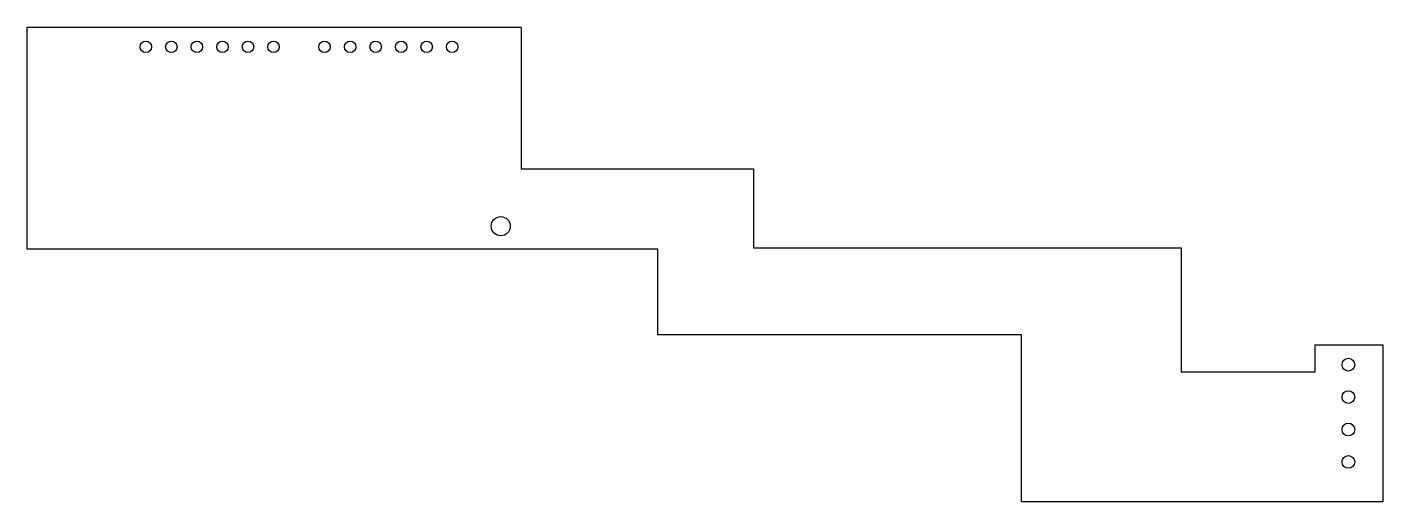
# Model space of a CAD drawing. Header units: metres. Extents: x -9 to 97, y -36 to 2.
import ezdxf

# ---------------------------------------------------------------- set-up
doc = ezdxf.new("R2010")
doc.units = ezdxf.units.M

msp = doc.modelspace()

# ---------------------------------------------------------------- linework, layer by layer
at = {"layer": 'Edge.Cuts'}
for p, q in [((-9.3, 1.55), (29.4, 1.55)), ((-9.3, -15.85), (-9.3, 1.55)), ((29.4, 1.55), (29.4, -9.55)), ((29.4, -9.55), (47.6, -9.55)), ((47.6, -9.55), (47.6, -15.75)), ((40.1, -15.85), (-9.3, -15.85)), ((40.1, -22.55), (40.1, -15.85)), ((47.6, -15.75), (81.1, -15.75)), ((81.1, -15.75), (81.1, -25.45)), ((68.6, -22.55), (40.1, -22.55)), ((68.6, -35.65), (68.6, -22.55)), ((91.6, -25.45), (91.6, -23.35)), ((91.6, -23.35), (96.9, -23.35)), ((96.9, -23.35), (96.9, -35.65)), ((81.1, -25.45), (91.6, -25.45)), ((96.9, -35.65), (68.6, -35.65))]:
    msp.add_line(p, q, dxfattribs=at)
at = {"layer": 'Holes_2.0mm'}
for centre in [(0, 0), (2, 0), (4, 0), (6, 0), (8, 0), (10, 0), (14, 0), (16, 0), (18, 0), (20, 0), (22, 0), (24, 0)]:
    msp.add_circle(centre, 0.45, dxfattribs=at)
at = {"layer": 'Holes_2.54mm'}
for centre in [(94.2, -24.9), (94.2, -27.44), (94.2, -29.98), (94.2, -32.52)]:
    msp.add_circle(centre, 0.5, dxfattribs=at)
at = {"layer": 'Reset_pad'}
msp.add_circle((27.8, -14.05), 0.75, dxfattribs=at)

doc.saveas('drawing.dxf')
